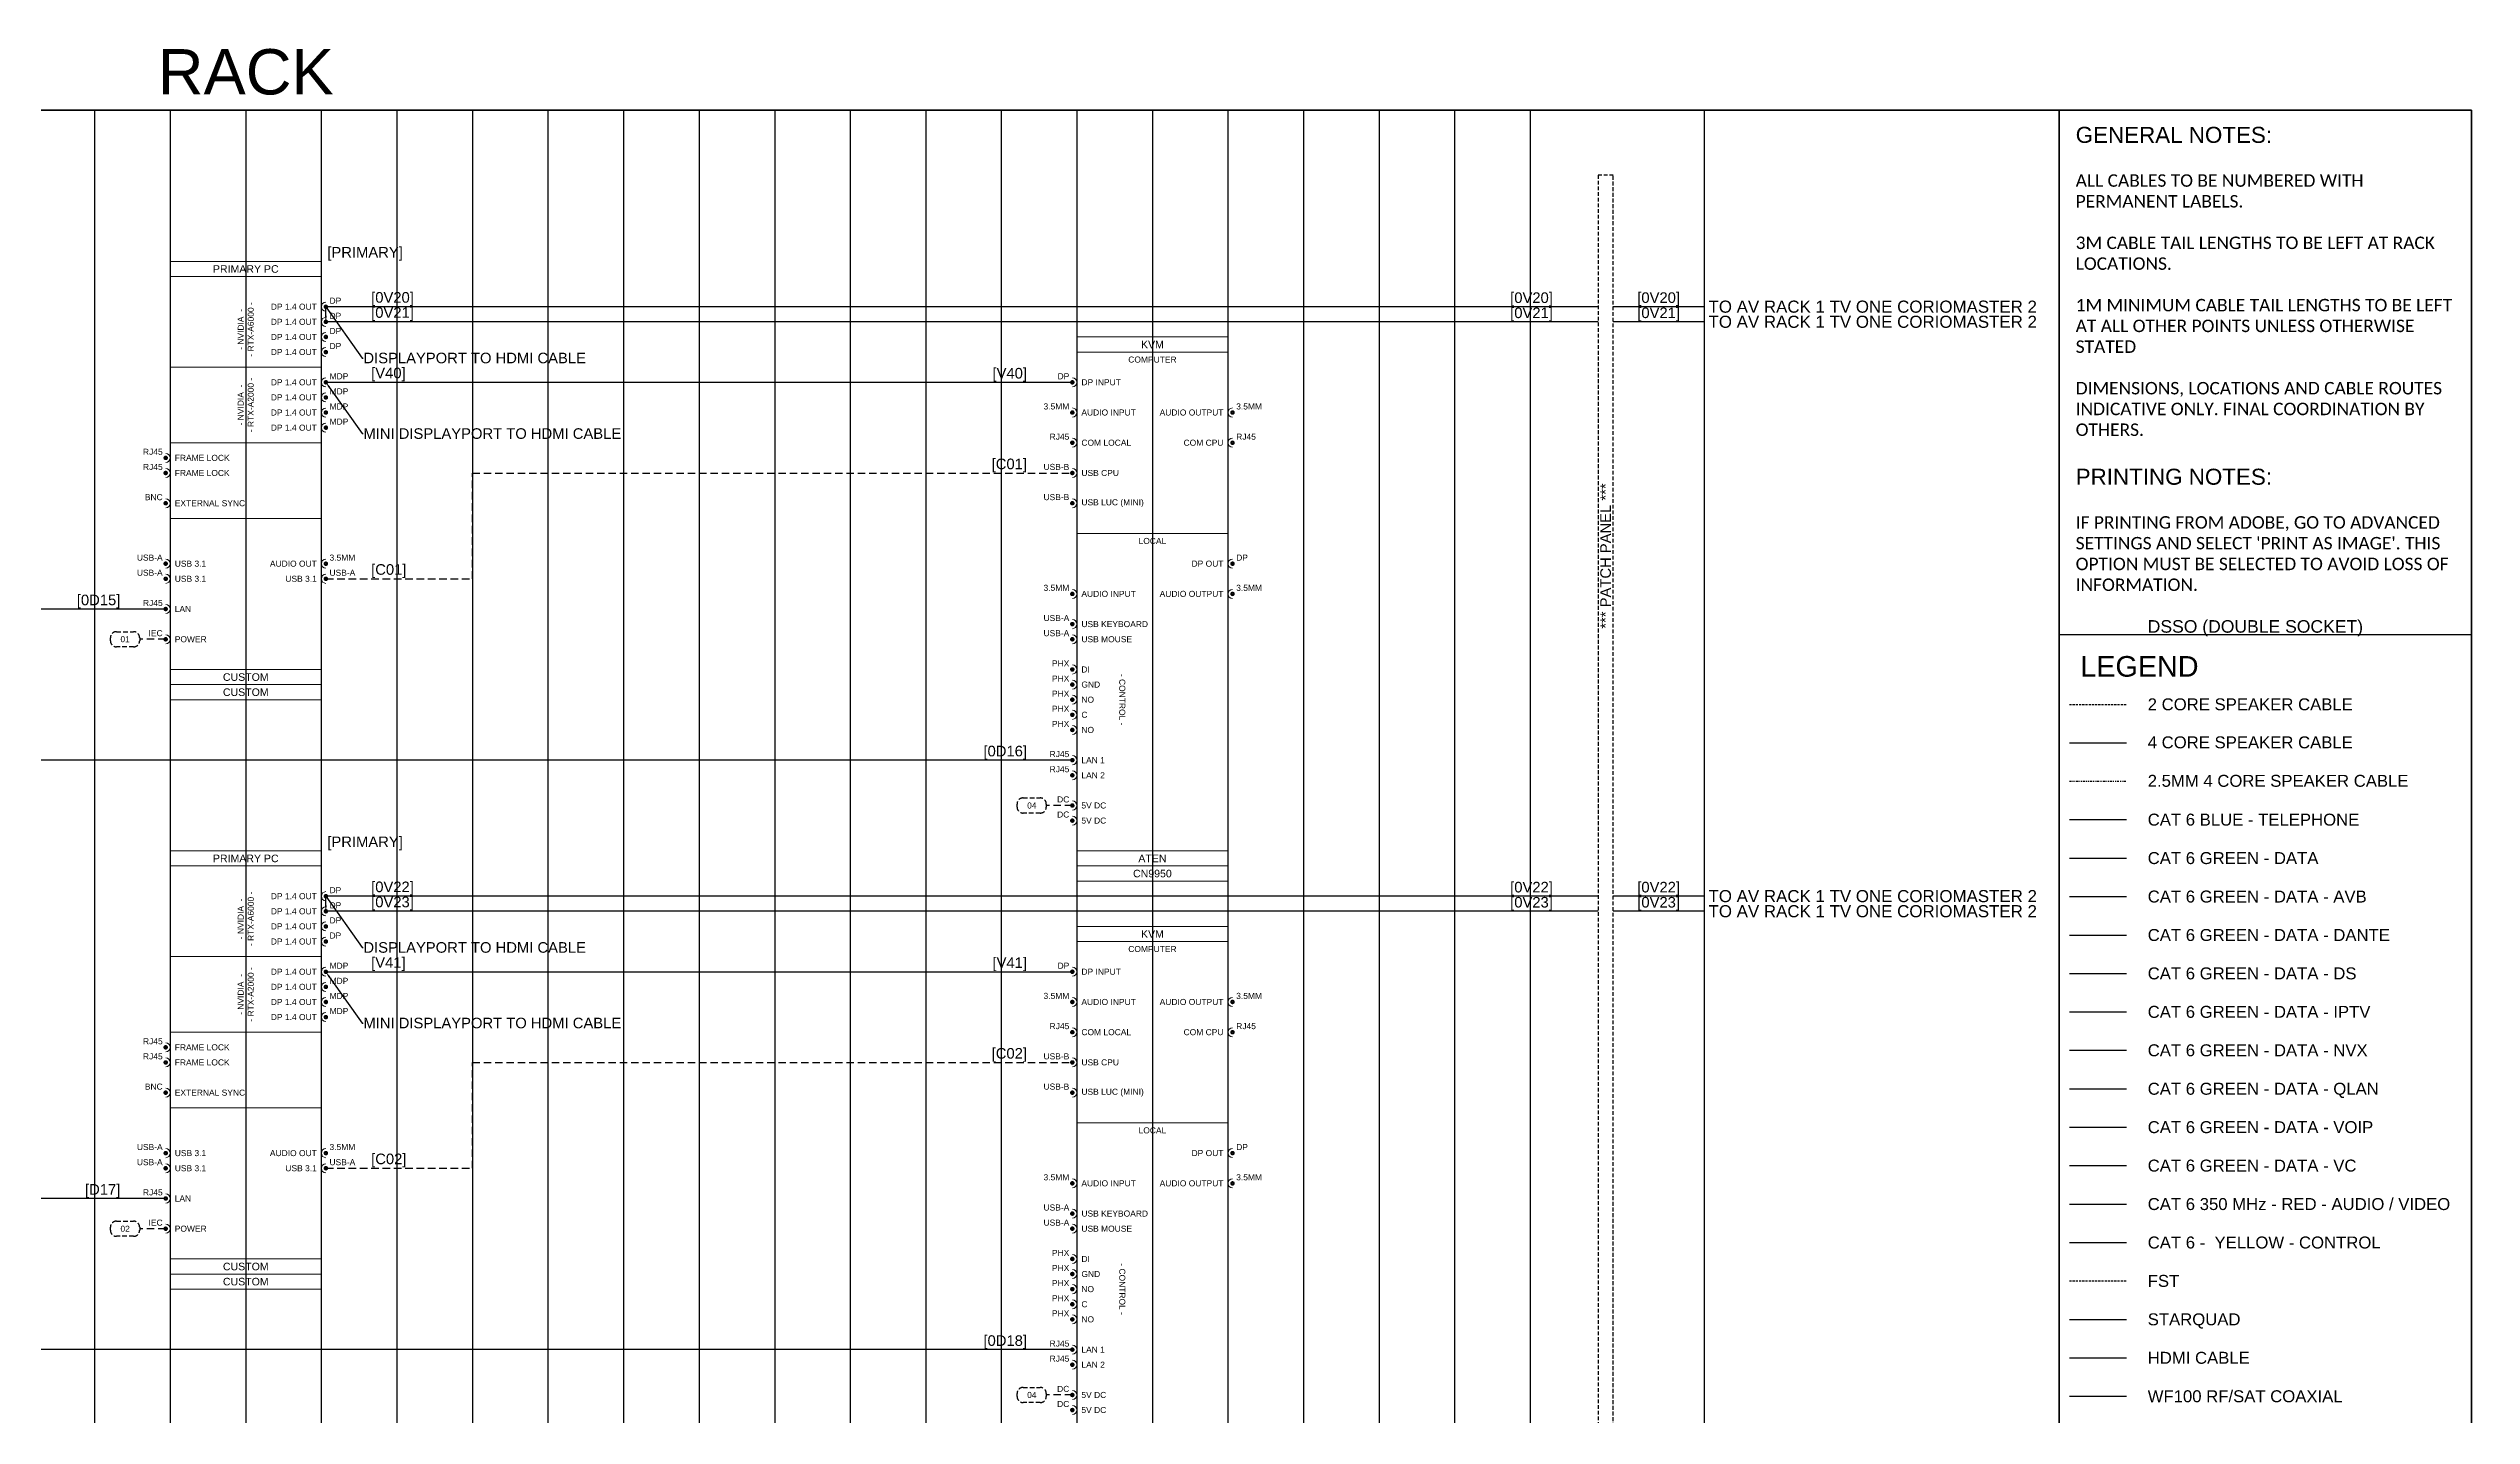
# Model space of a CAD drawing. Header units: millimetres. Extents: x 9 to 573, y 6 to 411.
# Drawn here: x 234.6 to 573, y 219.8 to 410.7 of the extents above; entities that cross this region are included whole.
import ezdxf
from ezdxf import colors
from ezdxf.entities.mleader import LeaderData, LeaderLine
from ezdxf.enums import TextEntityAlignment as Align
from ezdxf.lldxf.tags import DXFTag
from ezdxf.math import Vec2, Vec3

# ---------------------------------------------------------------- set-up
doc = ezdxf.new("R2010")
doc.units = ezdxf.units.MM
for name, pattern in [('DASHED', [0.75, 0.5, -0.25]), ('DASHED2', [0.375, 0.25, -0.125]), ('DIVIDE', [1.25, 0.5, -0.25, 0, -0.25, 0, -0.25])]:
    doc.linetypes.add(name, pattern=pattern)
for name, color, linetype in [('SC - 2 Core Speaker', 211, 'DASHED'), ('SC - 3 Core Flex', 7, 'DASHED'), ('SC - 4 Core Speaker', 211, 'Continuous'), ('SC - Cat - Blue - Tel', 5, 'Continuous'), ('SC - Cat - Green - Data', 84, 'Continuous'), ('SC - Cat - Green - Data - AVB', 84, 'AVB'), ('SC - Cat - Green - Data - DANTE', 84, 'DANTE'), ('SC - Cat - Green - Data - DS', 84, 'DS'), ('SC - Cat - Green - Data - IPTV', 84, 'IPTV'), ('SC - Cat - Green - Data - NVX', 84, 'NVX'), ('SC - Cat - Green - Data - QLAN', 84, 'QLAN'), ('SC - Cat - Green - Data - VC', 84, 'VC'), ('SC - Cat - Green - Data - VOIP', 84, 'VOIP'), ('SC - Cat - Red - AV', 1, 'Continuous'), ('SC - Cat - Yellow - Control', 40, 'Continuous'), ('SC - Display Port', 194, 'ZIGZAG'), ('SC - FST', 4, 'DASHED'), ('SC - HDMI', 192, 'Continuous'), ('SC - Induction Loop 4 Core Speaker', 211, 'DIVIDE'), ('SC - Starquad', 4, 'Continuous'), ('SC - Text', 7, 'Continuous'), ('SC - TITLE_BLOCK', 7, 'Continuous'), ('SC - USB 2.0', 84, 'DASHED'), ('SC - WF100', 252, 'Continuous'), ('Text', 7, 'Continuous')]:
    doc.layers.add(name, color=color, linetype=linetype)
doc.layers.add('SC - Equipment', color=7, linetype='Continuous', lineweight=13)
doc.layers.add('SC - Xlines', color=252, linetype='Continuous', plot=False)
doc.styles.add('ARIAL', font='arial.ttf')
doc.styles.get("Standard").update_dxf_attribs({"font": 'arial.ttf'})
doc.styles.add('STYLE1', font='arial.ttf')
tags = doc.linetypes.add('AVB', pattern='A,1.675632,-0.12604,["AVB",ARIAL,S=0.5,R=0,X=0,Y=-0.25],-1.485488,1.71284', length=5).pattern_tags.tags
tags[6] = DXFTag(74, 10)
tags = doc.linetypes.add('DANTE', pattern='A,3.745209,-0.071128,["DANTE",ARIAL,S=0.5,R=0,X=0,Y=-0.25],-2.454793,3.728871', length=10.000001).pattern_tags.tags
tags[6] = DXFTag(74, 10)
tags = doc.linetypes.add('DS', pattern='A,1.939444,-0.075392,["DS",ARIAL,S=0.5,R=0,X=0,Y=-0.25],-1.06308,1.922084', length=5).pattern_tags.tags
tags[6] = DXFTag(74, 10)
tags = doc.linetypes.add('IPTV', pattern='A,4.163865,-0.059873,["IPTV",ARIAL,S=0.5,R=0,X=0,Y=-0.25],-1.67205,4.104212', length=10).pattern_tags.tags
tags[6] = DXFTag(74, 10)
tags = doc.linetypes.add('NVX', pattern='A,3.745209,-0.071128,["NVX",ARIAL,S=0.5,R=0,X=0.5,Y=-0.25],-2.454793,3.728871', length=10.000001).pattern_tags.tags
tags[6] = DXFTag(74, 10)
tags = doc.linetypes.add('QLAN', pattern='A,3.942001,-0.106942,["QLAN",ARIAL,S=0.5,R=0,X=0,Y=-0.25],-1.981735,3.969322', length=10).pattern_tags.tags
tags[6] = DXFTag(74, 10)
tags = doc.linetypes.add('VC', pattern='A,3.942001,-0.106942,["VC",ARIAL,S=0.5,R=0,X=0,Y=-0.25],-1.086652,3.862598', length=8.998193).pattern_tags.tags
tags[6] = DXFTag(74, 10)
tags = doc.linetypes.add('VOIP', pattern='A,3.942001,-0.106942,["VOIP",ARIAL,S=0.5,R=0,X=0,Y=-0.25],-1.981735,3.969322', length=10).pattern_tags.tags
tags[6] = DXFTag(74, 10)
doc.linetypes.add('ZIGZAG', pattern='A,0.00254,-5.08,[131,ltypeshp.shx,S=5.08,R=0,X=-5.08,Y=0],-10.16,[131,ltypeshp.shx,S=5.08,R=180,X=5.08,Y=0],-5.08', length=20.32254)

# ---------------------------------------------------------------- blocks, each defined once
blk = doc.blocks.new('ATEN CN9950 - SCHEMATIC')
at = {"layer": 'SC - Equipment'}
for p, q in [((-25, 0), (25, 0)), ((-25, -180), (-25, 0)), ((25, 0), (25, -180)), ((25, -5), (-25, -5)), ((25, -65), (-25, -65)), ((25, -170), (-25, -170)), ((25, -170), (-25, -170)), ((25, -175), (-25, -175)), ((25, -175), (-25, -175)), ((25, -175), (-25, -175)), ((25, -180), (-25, -180))]:
    blk.add_line(p, q, dxfattribs=at)
at = {"layer": 'SC - Equipment', "const_width": 0.7}
for points in [[(-26.1, -15, 1), (-26.9, -15, 1)], [(-26.1, -25, 1), (-26.9, -25, 1)], [(26.1, -25, -1), (26.9, -25, -1)], [(-26.1, -35, 1), (-26.9, -35, 1)], [(26.1, -35, -1), (26.9, -35, -1)], [(-26.1, -45, 1), (-26.9, -45, 1)], [(-26.1, -55, 1), (-26.9, -55, 1)], [(26.1, -75, -1), (26.9, -75, -1)], [(-26.1, -85, 1), (-26.9, -85, 1)], [(26.1, -85, -1), (26.9, -85, -1)], [(-26.1, -95, 1), (-26.9, -95, 1)], [(-26.1, -100, 1), (-26.9, -100, 1)], [(-26.1, -110, 1), (-26.9, -110, 1)], [(-26.1, -115, 1), (-26.9, -115, 1)], [(-26.1, -120, 1), (-26.9, -120, 1)], [(-26.1, -125, 1), (-26.9, -125, 1)], [(-26.1, -130, 1), (-26.9, -130, 1)], [(-26.1, -140, 1), (-26.9, -140, 1)], [(-26.1, -145, 1), (-26.9, -145, 1)], [(-26.1, -155, 1), (-26.9, -155, 1)], [(-26.1, -160, 1), (-26.9, -160, 1)]]:
    blk.add_lwpolyline(points, format="xyb", close=True, dxfattribs=at)
at = {"layer": 'SC - Equipment'}
for centre, start, end in [((-26.5, -15), 270, 90), ((-26.5, -25), 270, 90), ((26.5, -25), 90, 270), ((-26.5, -35), 270, 90), ((26.5, -35), 90, 270), ((-26.5, -45), 270, 90), ((-26.5, -55), 270, 90), ((26.5, -75), 90, 270), ((-26.5, -85), 270, 90), ((26.5, -85), 90, 270), ((-26.5, -95), 270, 90), ((-26.5, -100), 270, 90), ((-26.5, -110), 270, 90), ((-26.5, -115), 270, 90), ((-26.5, -120), 270, 90), ((-26.5, -125), 270, 90), ((-26.5, -130), 270, 90), ((-26.5, -140), 270, 90), ((-26.5, -145), 270, 90), ((-26.5, -155), 270, 90), ((-26.5, -160), 270, 90)]:
    blk.add_arc(centre, 1.5, start, end, dxfattribs=at)
at = {"ltscale": 5}
for tag, p in [('DESCRIPTION', (0, -2.5)), ('MODEL', (0, -177.5)), ('MAKE', (0, -172.5))]:
    blk.add_attdef(tag, text='', height=2.5, dxfattribs=at).set_placement(p, align=Align.MIDDLE_CENTER)
at = {"ltscale": 5, "flags": 1}
for tag, p in [('ROOM_TYPE', (45, -5)), ('LOCATION', (45, -10)), ('RACK_EQUIPMENT_(Y/N)', (45, -15)), ('IP_(Y/N)', (45, -30)), ('AMP(@240V)', (45, -40)), ('POE(WATT)', (45, -35)), ('WATT', (45, -45)), ('BTU/H', (45, -50)), ('WEIGHT(KG)', (45, -55)), ('TRANSFORMER_TAPS', (45, -60))]:
    blk.add_attdef(tag, p, '', height=2.5, dxfattribs=at)
blk.add_attdef('BRACKET', text='', height=2.5, dxfattribs=at).set_placement((0, -167.5), align=Align.MIDDLE_CENTER)
at = {"layer": 'SC - Equipment', "ltscale": 5, "char_height": 2}
for s, insert, width, attachment_point in [('COMPUTER', (0, -7.49), 23.5, 5), ('DP', (-27.5, -13), 5.7736, 6), ('DP INPUT', (-23.5, -15), 23.5, 4), ('3.5MM', (-27.5, -23), 5.7736, 6), ('AUDIO INPUT', (-23.5, -25), 23.5, 4), ('AUDIO OUTPUT', (23.5, -25), 23.5, 6), ('3.5MM', (27.72, -23), 7.1748, 4), ('RJ45', (-27.5, -33), 1.5499, 6), ('RJ45', (27.72, -33), 7.1748, 4), ('COM LOCAL', (-23.5, -35), 23.5, 4), ('COM CPU', (23.5, -35), 23.5, 6), ('USB-B', (-27.5, -43), 1.5499, 6), ('USB CPU', (-23.5, -45), 23.5, 4), ('USB-B', (-27.5, -53), 1.5499, 6), ('USB LUC (MINI)', (-23.5, -55), 25.3082, 4), ('LOCAL', (0, -67.49), 23.5, 5), ('DP', (27.72, -73), 7.1748, 4), ('DP OUT', (23.5, -75), 23.5, 6), ('3.5MM', (-27.5, -83), 5.7736, 6), ('AUDIO INPUT', (-23.5, -85), 23.5, 4), ('AUDIO OUTPUT', (23.5, -85), 23.5, 6), ('3.5MM', (27.72, -83), 7.1748, 4), ('USB-A', (-27.5, -93), 5.7736, 6), ('USB KEYBOARD', (-23.5, -95), 23.5, 4), ('USB-A', (-27.5, -98), 5.7736, 6), ('USB MOUSE', (-23.5, -100), 23.5, 4), ('PHX', (-27.5, -108), 5.7736, 6), ('PHX', (-27.5, -113), 5.7736, 6), ('DI', (-23.5, -110), 23.5, 4), ('PHX', (-27.5, -118), 5.7736, 6), ('GND', (-23.5, -115), 23.5, 4), ('NO', (-23.5, -120), 23.5, 4), ('PHX', (-27.5, -123), 5.7736, 6), ('PHX', (-27.5, -128), 5.7736, 6), ('C', (-23.5, -125), 23.5, 4), ('NO', (-23.5, -130), 23.5, 4), ('RJ45', (-27.5, -138), 1.5499, 6), ('RJ45', (-27.5, -143), 1.5499, 6), ('LAN 1', (-23.5, -140), 23.5, 4), ('LAN 2', (-23.5, -145), 23.5, 4), ('DC', (-27.5, -153), 5.7736, 6), ('DC', (-27.5, -158), 5.7736, 6), ('5V DC', (-23.5, -155), 23.5, 4), ('5V DC', (-23.5, -160), 23.5, 4)]:
    blk.add_mtext(s, dxfattribs=dict(at, insert=insert, width=width, attachment_point=attachment_point))
at = {"layer": 'SC - Equipment', "ltscale": 5, "insert": (-10, -119.99), "char_height": 2, "width": 18.2358, "attachment_point": 5, "rotation": 270}
blk.add_mtext('- CONTROL -', dxfattribs=at)
blk = doc.blocks.new('CUSTOM PC - SCHEMATIC')
at = {"layer": 'SC - Equipment'}
for p, q in [((-25, 0), (25, 0)), ((-25, -145), (-25, 0)), ((25, 0), (25, -145)), ((25, -5), (-25, -5)), ((25, -35), (-25, -35)), ((25, -60), (-25, -60)), ((25, -85), (-25, -85)), ((25, -135), (-25, -135)), ((25, -135), (-25, -135)), ((25, -140), (-25, -140)), ((25, -140), (-25, -140)), ((25, -140), (-25, -140)), ((25, -145), (-25, -145))]:
    blk.add_line(p, q, dxfattribs=at)
at = {"layer": 'SC - Equipment', "const_width": 0.7}
for points in [[(26.1, -15, -1), (26.9, -15, -1)], [(26.1, -20, -1), (26.9, -20, -1)], [(26.1, -25, -1), (26.9, -25, -1)], [(26.1, -30, -1), (26.9, -30, -1)], [(26.1, -40, -1), (26.9, -40, -1)], [(26.1, -45, -1), (26.9, -45, -1)], [(26.1, -50, -1), (26.9, -50, -1)], [(26.1, -55, -1), (26.9, -55, -1)], [(-26.1, -65, 1), (-26.9, -65, 1)], [(-26.1, -70, 1), (-26.9, -70, 1)], [(-26.1, -80, 1), (-26.9, -80, 1)], [(-26.1, -100, 1), (-26.9, -100, 1)], [(26.1, -100, -1), (26.9, -100, -1)], [(-26.1, -105, 1), (-26.9, -105, 1)], [(26.1, -105, -1), (26.9, -105, -1)], [(-26.1, -115, 1), (-26.9, -115, 1)], [(-26.1, -125, 1), (-26.9, -125, 1)]]:
    blk.add_lwpolyline(points, format="xyb", close=True, dxfattribs=at)
at = {"layer": 'SC - Equipment'}
for centre, start, end in [((26.5, -15), 90, 270), ((26.5, -20), 90, 270), ((26.5, -25), 90, 270), ((26.5, -30), 90, 270), ((26.5, -40), 90, 270), ((26.5, -45), 90, 270), ((26.5, -50), 90, 270), ((26.5, -55), 90, 270), ((-26.5, -65), 270, 90), ((-26.5, -70), 270, 90), ((-26.5, -80), 270, 90), ((-26.5, -100), 270, 90), ((-26.5, -105), 270, 90), ((26.5, -100), 90, 270), ((26.5, -105), 90, 270), ((-26.5, -115), 270, 90), ((-26.5, -125), 270, 90)]:
    blk.add_arc(centre, 1.5, start, end, dxfattribs=at)
at = {"ltscale": 5}
for tag, p in [('DESCRIPTION', (0, -2.5)), ('MAKE', (0, -137.5)), ('MODEL', (0, -142.5))]:
    blk.add_attdef(tag, text='', height=2.5, dxfattribs=at).set_placement(p, align=Align.MIDDLE_CENTER)
at = {"ltscale": 5, "flags": 1}
for tag, p in [('ROOM_TYPE', (45, -5)), ('LOCATION', (45, -10)), ('RACK_EQUIPMENT_(Y/N)', (45, -15)), ('IP_(Y/N)', (45, -30)), ('AMP(@240V)', (45, -40)), ('POE(WATT)', (45, -35)), ('WATT', (45, -45)), ('BTU/H', (45, -50)), ('WEIGHT(KG)', (45, -55)), ('TRANSFORMER_TAPS', (45, -60))]:
    blk.add_attdef(tag, p, '', height=2.5, dxfattribs=at)
blk.add_attdef('BRACKET', text='', height=2.5, dxfattribs=at).set_placement((0, -132.5), align=Align.MIDDLE_CENTER)
at = {"layer": 'SC - Equipment', "ltscale": 5, "char_height": 2, "width": 44.5652, "attachment_point": 5, "rotation": 90}
for s, insert in [('- NVIDIA  -\\P- RTX-A6000 -', (0, -22.5)), ('- NVIDIA  -\\P- RTX-A2000 -', (0, -47.5))]:
    blk.add_mtext(s, dxfattribs=dict(at, insert=insert))
at = {"layer": 'SC - Equipment', "ltscale": 5, "char_height": 2}
for s, insert, width, attachment_point in [('DP 1.4 OUT', (23.5, -15), 23.5, 6), ('DP', (27.72, -13), 6.3853, 4), ('DP 1.4 OUT', (23.5, -20), 23.5, 6), ('DP 1.4 OUT', (23.5, -25), 23.5, 6), ('DP', (27.72, -18), 6.3853, 4), ('DP', (27.72, -23), 6.3853, 4), ('DP 1.4 OUT', (23.5, -30), 23.5, 6), ('DP', (27.72, -28), 6.3853, 4), ('DP 1.4 OUT', (23.5, -40), 23.5, 6), ('MDP', (27.72, -38), 6.3853, 4), ('DP 1.4 OUT', (23.5, -45), 23.5, 6), ('MDP', (27.72, -43), 6.3853, 4), ('MDP', (27.72, -48), 6.3853, 4), ('DP 1.4 OUT', (23.5, -50), 23.5, 6), ('DP 1.4 OUT', (23.5, -55), 23.5, 6), ('MDP', (27.72, -53), 6.3853, 4), ('RJ45', (-27.5, -63), 5.7736, 6), ('FRAME LOCK', (-23.5, -65), 23.5, 4), ('RJ45', (-27.5, -68), 5.7736, 6), ('FRAME LOCK', (-23.5, -70), 23.5, 4), ('BNC', (-27.5, -78), 5.7736, 6), ('EXTERNAL SYNC', (-23.5, -80), 23.5, 4), ('USB-A', (-27.5, -98), 5.7736, 6), ('USB-A', (-27.5, -103), 5.7736, 6), ('USB 3.1', (-23.5, -100), 23.5, 4), ('USB 3.1', (-23.5, -105), 23.5, 4), ('AUDIO OUT', (23.5, -100), 23.5, 6), ('USB 3.1', (23.5, -105), 23.5, 6), ('3.5MM', (27.7, -98), 3.7458, 4), ('USB-A', (27.7, -103), 3.7458, 4), ('RJ45', (-27.5, -113), 5.7736, 6), ('LAN', (-23.5, -115), 23.5, 4), ('IEC', (-27.5, -123), 5.7736, 6), ('POWER', (-23.5, -125), 23.5, 4)]:
    blk.add_mtext(s, dxfattribs=dict(at, insert=insert, width=width, attachment_point=attachment_point))

msp = doc.modelspace()

# ---------------------------------------------------------------- linework, layer by layer
at = {"linetype": 'Continuous'}
msp.add_lwpolyline([(8.83, 5.79), (515.38, 5.79), (515.38, 402.12), (8.83, 402.12)], close=True, dxfattribs=at)
at = {"linetype": 'DASHED2', "ltscale": 2.110578}
msp.add_lwpolyline([(453.11, 14.88), (453.11, 393.05), (451, 393.05), (451, 14.88)], close=True, dxfattribs=at)
at = {"layer": 'SC - 2 Core Speaker', "ltscale": 0.596381}
msp.add_line((516.82, 319.16), (524.79, 319.16), dxfattribs=at)
at = {"layer": 'SC - 3 Core Flex', "ltscale": 1.266347}
for points in [[(244.04, 329.3), (246.45, 329.3, -0.414214), (247.29, 328.46), (247.29, 328.04, -0.414214), (246.45, 327.19), (244.04, 327.19, -0.414214), (243.2, 328.04), (243.2, 328.46, -0.414214)], [(370.67, 306.09), (373.08, 306.09, -0.414214), (373.92, 305.24), (373.92, 304.82, -0.414214), (373.08, 303.98), (370.67, 303.98, -0.414214), (369.83, 304.82), (369.83, 305.24, -0.414214)], [(244.04, 246.99), (246.45, 246.99, -0.414214), (247.29, 246.15), (247.29, 245.72, -0.414214), (246.45, 244.88), (244.04, 244.88, -0.414214), (243.2, 245.72), (243.2, 246.15, -0.414214)], [(370.67, 223.77), (373.08, 223.77, -0.414214), (373.92, 222.93), (373.92, 222.51, -0.414214), (373.08, 221.66), (370.67, 221.66, -0.414214), (369.83, 222.51), (369.83, 222.93, -0.414214)]]:
    msp.add_lwpolyline(points, format="xyb", close=True, dxfattribs=at)
at = {"layer": 'SC - 3 Core Flex', "ltscale": 2.110578}
for points in [[(250.92, 328.25), (247.29, 328.25)], [(377.55, 305.03), (373.92, 305.03)], [(250.92, 245.93), (247.29, 245.93)], [(377.55, 222.72), (373.92, 222.72)]]:
    msp.add_lwpolyline(points, dxfattribs=at)
at = {"layer": 'SC - 4 Core Speaker', "ltscale": 0.596381}
msp.add_line((516.82, 313.79), (524.79, 313.79), dxfattribs=at)
at = {"layer": 'SC - Cat - Blue - Tel', "ltscale": 0.596381}
msp.add_line((516.82, 303.06), (524.79, 303.06), dxfattribs=at)
at = {"layer": 'SC - Cat - Green - Data', "ltscale": 0.596381}
msp.add_line((516.82, 297.69), (524.79, 297.69), dxfattribs=at)
at = {"layer": 'SC - Cat - Green - Data', "ltscale": 2.110578}
for points in [[(250.92, 332.47), (73.21, 332.47)], [(377.55, 311.36), (73.21, 311.36)], [(250.92, 250.16), (73.21, 250.16)], [(377.55, 229.05), (73.21, 229.05)]]:
    msp.add_lwpolyline(points, dxfattribs=at)
at = {"layer": 'SC - Cat - Green - Data - AVB', "ltscale": 0.596381}
msp.add_line((516.82, 292.32), (524.79, 292.32), dxfattribs=at)
at = {"layer": 'SC - Cat - Green - Data - DANTE', "ltscale": 0.596381}
msp.add_line((516.82, 286.95), (524.79, 286.95), dxfattribs=at)
at = {"layer": 'SC - Cat - Green - Data - DS', "ltscale": 0.596381}
msp.add_line((516.82, 281.59), (524.79, 281.59), dxfattribs=at)
at = {"layer": 'SC - Cat - Green - Data - IPTV', "ltscale": 0.596381}
msp.add_line((516.82, 276.22), (524.79, 276.22), dxfattribs=at)
at = {"layer": 'SC - Cat - Green - Data - NVX', "ltscale": 0.596381}
msp.add_line((516.82, 270.85), (524.79, 270.85), dxfattribs=at)
at = {"layer": 'SC - Cat - Green - Data - QLAN', "ltscale": 0.596381}
msp.add_line((516.82, 265.48), (524.79, 265.48), dxfattribs=at)
at = {"layer": 'SC - Cat - Green - Data - VC', "ltscale": 0.596381}
msp.add_lwpolyline([(516.82, 254.75), (524.79, 254.75)], dxfattribs=at)
at = {"layer": 'SC - Cat - Green - Data - VOIP', "ltscale": 0.596381}
msp.add_line((516.82, 260.12), (524.79, 260.12), dxfattribs=at)
at = {"layer": 'SC - Cat - Red - AV', "ltscale": 0.596381}
msp.add_line((516.82, 249.38), (524.79, 249.38), dxfattribs=at)
at = {"layer": 'SC - Cat - Yellow - Control', "ltscale": 0.596381}
msp.add_line((516.82, 244.01), (524.79, 244.01), dxfattribs=at)
at = {"layer": 'SC - Display Port', "ltscale": 0.042212}
for points in [[(273.29, 364.13), (377.55, 364.13)], [(273.29, 281.81), (377.55, 281.81)]]:
    msp.add_lwpolyline(points, dxfattribs=at)
at = {"layer": 'SC - FST', "ltscale": 0.596381}
msp.add_line((516.82, 238.65), (524.79, 238.65), dxfattribs=at)
at = {"layer": 'SC - HDMI', "ltscale": 0.596381}
msp.add_line((516.82, 227.91), (524.79, 227.91), dxfattribs=at)
at = {"layer": 'SC - HDMI', "ltscale": 2.110578}
for points in [[(451, 374.68), (273.29, 374.68)], [(451, 372.57), (273.29, 372.57)], [(465.78, 374.68), (453.11, 374.68)], [(465.78, 372.57), (453.11, 372.57)], [(451, 292.37), (273.29, 292.37)], [(465.78, 292.37), (453.11, 292.37)], [(451, 290.26), (273.29, 290.26)], [(465.78, 290.26), (453.11, 290.26)]]:
    msp.add_lwpolyline(points, dxfattribs=at)
at = {"layer": 'SC - Induction Loop 4 Core Speaker', "ltscale": 0.596381}
msp.add_line((516.82, 308.42), (524.79, 308.42), dxfattribs=at)
at = {"layer": 'SC - Starquad', "ltscale": 0.596381}
msp.add_line((516.82, 233.28), (524.79, 233.28), dxfattribs=at)
at = {"layer": 'SC - TITLE_BLOCK'}
for points in [[(8.83, 402.12), (572.98, 402.12), (572.98, 5.79), (8.83, 5.79)], [(515.38, 5.79), (572.98, 5.79), (572.98, 402.12), (515.38, 402.12)]]:
    msp.add_lwpolyline(points, close=True, dxfattribs=at)
at = {"layer": 'SC - TITLE_BLOCK', "linetype": 'Continuous'}
msp.add_lwpolyline([(515.38, 114.75), (572.98, 114.75), (572.98, 328.85), (515.38, 328.85)], close=True, dxfattribs=at)
at = {"layer": 'SC - USB 2.0', "ltscale": 2.110578}
for points in [[(273.29, 336.69), (293.76, 336.69), (293.76, 351.46), (377.55, 351.46)], [(273.29, 254.38), (293.76, 254.38), (293.76, 269.15), (377.55, 269.15)]]:
    msp.add_lwpolyline(points, dxfattribs=at)
at = {"layer": 'SC - WF100', "ltscale": 0.596381}
msp.add_line((516.82, 222.54), (524.79, 222.54), dxfattribs=at)
at = {"layer": 'SC - Xlines', "ltscale": 2.110578, "transparency": 33554687}
msp.add_lwpolyline([(11.55, 402.12), (515.37, 402.12), (515.37, 5.79), (8.84, 5.79), (8.84, 402.12)], dxfattribs=at)
at = {"layer": 'SC - Xlines', "ltscale": 2.110578}
for points in [[(241, 402.12), (241, 5.79)], [(262.11, 402.12), (262.11, 5.79)], [(283.21, 402.12), (283.21, 5.79)], [(304.32, 402.12), (304.32, 5.79)], [(325.42, 402.12), (325.42, 5.79)], [(346.53, 402.12), (346.53, 5.79)], [(367.63, 402.12), (367.63, 5.79)], [(388.74, 402.12), (388.74, 5.79)], [(409.85, 402.12), (409.85, 5.79)], [(430.95, 402.12), (430.95, 5.79)], [(465.78, 402.12), (465.78, 5.79)]]:
    msp.add_lwpolyline(points, dxfattribs=at)
at = {"layer": 'SC - Xlines', "color": 250, "ltscale": 2.110578}
for points in [[(251.55, 402.12), (251.55, 5.79)], [(272.66, 402.12), (272.66, 5.79)], [(293.76, 402.12), (293.76, 5.79)], [(314.87, 402.12), (314.87, 5.79)], [(335.98, 402.12), (335.98, 5.79)], [(357.08, 402.12), (357.08, 5.79)], [(378.19, 402.12), (378.19, 5.79)], [(399.29, 402.12), (399.29, 5.79)], [(420.4, 402.12), (420.4, 5.79)], [(441.5, 402.12), (441.5, 5.79)]]:
    msp.add_lwpolyline(points, dxfattribs=at)

# ---------------------------------------------------------------- block references
at = {"ltscale": 2.110578, "xscale": 0.4221156753797413, "yscale": 0.4221156753797413, "zscale": 0.4221156753797413}
for name, p, values in [('CUSTOM PC - SCHEMATIC', (262.11, 381.01), {'DESCRIPTION': 'PRIMARY PC', 'MAKE': 'CUSTOM', 'MODEL': 'CUSTOM'}), ('ATEN CN9950 - SCHEMATIC', (388.74, 370.46), {'DESCRIPTION': 'KVM', 'MAKE': 'ATEN', 'MODEL': 'CN9950'}), ('CUSTOM PC - SCHEMATIC', (262.11, 298.7), {'DESCRIPTION': 'PRIMARY PC', 'MAKE': 'CUSTOM', 'MODEL': 'CUSTOM'}), ('ATEN CN9950 - SCHEMATIC', (388.74, 288.15), {'DESCRIPTION': 'KVM', 'MAKE': 'ATEN', 'MODEL': 'CN9950'})]:
    msp.add_blockref(name, p, dxfattribs=at).add_auto_attribs(values)

# ---------------------------------------------------------------- texts
at = {"layer": 'SC - Text', "ltscale": 0.119276, "style": 'STYLE1'}
for s, height, p in [('DSSO (DOUBLE SOCKET)', 1.7534, (527.75, 330.04)), ('2 CORE SPEAKER CABLE', 1.6699, (527.75, 319.16)), ('4 CORE SPEAKER CABLE', 1.6699, (527.75, 313.85)), ('2.5MM 4 CORE SPEAKER CABLE', 1.6699, (527.75, 308.48)), ('CAT 6 BLUE - TELEPHONE', 1.6699, (527.75, 303.06)), ('CAT 6 GREEN - DATA', 1.6699, (527.75, 297.69)), ('CAT 6 GREEN - DATA - AVB', 1.6699, (527.75, 292.32)), ('CAT 6 GREEN - DATA - DANTE', 1.6699, (527.75, 286.95)), ('CAT 6 GREEN - DATA - DS', 1.6699, (527.75, 281.59)), ('CAT 6 GREEN - DATA - IPTV', 1.6699, (527.75, 276.22)), ('CAT 6 GREEN - DATA - NVX', 1.6699, (527.75, 270.85)), ('CAT 6 GREEN - DATA - QLAN', 1.6699, (527.75, 265.48)), ('CAT 6 GREEN - DATA - VOIP', 1.6699, (527.75, 260.12)), ('CAT 6 GREEN - DATA - VC', 1.6699, (527.75, 254.75)), ('CAT 6 350 MHz - RED - AUDIO / VIDEO', 1.6699, (527.75, 249.38)), ('CAT 6 -  YELLOW - CONTROL', 1.6699, (527.75, 244.01)), ('FST', 1.67, (527.75, 238.65)), ('STARQUAD', 1.67, (527.75, 233.28)), ('HDMI CABLE', 1.67, (527.75, 227.91)), ('WF100 RF/SAT COAXIAL', 1.6699, (527.75, 222.54))]:
    msp.add_text(s, height=height, dxfattribs=at).set_placement(p, align=Align.MIDDLE_LEFT)
at = {"layer": 'SC - Text', "ltscale": 0.422116, "insert": (262.11, 404.23), "char_height": 6.3317, "attachment_point": 8, "style": 'ARIAL'}
msp.add_mtext('\\A1;{\\fSansSerif|b0|i0|c2|p2;\\W1;RACK}', dxfattribs=at)
at = {"layer": 'SC - Text', "ltscale": 0.422116}
for s, insert, char_height, width, attachment_point in [('[PRIMARY]', (273.5, 381.1), 1.477, 6.5732, 7), ('\\pxt0;[0V20]', (279.62, 374.8), 1.4774, 6.5732, 7), ('[0V20]', (444.67, 374.76), 1.477, 6.195, 9), ('[0V20]', (459.44, 374.77), 1.477, 6.5732, 8), ('[0V21]', (279.62, 372.69), 1.477, 6.5732, 7), ('[0V21]', (444.67, 372.65), 1.477, 6.195, 9), ('[0V21]', (459.44, 372.65), 1.477, 6.5732, 8), ('TO AV RACK 1 TV ONE CORIOMASTER 2', (466.41, 374.68), 1.6885, 46.9735, 4), ('TO AV RACK 1 TV ONE CORIOMASTER 2', (466.41, 372.57), 1.6885, 46.9735, 4), ('[V40]', (279.62, 364.25), 1.477, 6.5732, 7), ('[V40]', (371.22, 364.21), 1.477, 6.195, 9), ('[C01]', (371.22, 351.55), 1.477, 6.195, 9), ('[C01]', (279.62, 336.81), 1.477, 6.5732, 7), ('[0D15]', (244.59, 332.55), 1.477, 6.195, 9), ('[0D16]', (371.22, 311.45), 1.477, 6.195, 9), ('[PRIMARY]', (273.5, 298.78), 1.477, 6.5732, 7), ('[0V22]', (279.62, 292.49), 1.477, 6.5732, 7), ('[0V22]', (444.67, 292.45), 1.477, 6.195, 9), ('[0V22]', (459.44, 292.45), 1.477, 6.5732, 8), ('[0V23]', (279.62, 290.38), 1.477, 6.5732, 7), ('[0V23]', (444.67, 290.34), 1.477, 6.195, 9), ('[0V23]', (459.44, 290.34), 1.477, 6.5732, 8), ('TO AV RACK 1 TV ONE CORIOMASTER 2', (466.41, 292.37), 1.6885, 46.9735, 4), ('TO AV RACK 1 TV ONE CORIOMASTER 2', (466.41, 290.26), 1.6885, 46.9735, 4), ('[V41]', (279.62, 281.93), 1.477, 6.5732, 7), ('[V41]', (371.22, 281.9), 1.477, 6.195, 9), ('[C02]', (371.22, 269.24), 1.477, 6.195, 9), ('[C02]', (279.62, 254.5), 1.477, 6.5732, 7), ('[D17]', (244.59, 250.24), 1.477, 6.195, 9), ('[0D18]', (371.22, 229.13), 1.477, 6.195, 9)]:
    msp.add_mtext(s, dxfattribs=dict(at, insert=insert, char_height=char_height, width=width, attachment_point=attachment_point))
at = {"layer": 'SC - Text', "ltscale": 0.422116, "insert": (452.79, 329.72), "char_height": 1.4774, "width": 57.6256, "attachment_point": 7, "rotation": 90, "style": 'ARIAL'}
msp.add_mtext('*** PATCH PANEL ***', dxfattribs=at)
at = {"layer": 'SC - TITLE_BLOCK', "style": 'STYLE1'}
msp.add_text('LEGEND', height=2.878, dxfattribs=at).set_placement((526.59, 325.9), align=Align.TOP_CENTER)
at = {"layer": 'SC - TITLE_BLOCK', "insert": (517.69, 399.8), "char_height": 2.05, "width": 52.5568, "attachment_point": 1, "style": 'STYLE1'}
msp.add_mtext("\\pxsm1;{\\H1.09091x;GENERAL NOTES:\\P\\H0.77778x;\\P\\fCalibri|b0|i0|c0|p34;\\C16;\\c128;ALL CABLES TO BE NUMBERED WITH PERMANENT LABELS. \\P\\P3M CABLE TAIL LENGTHS TO BE LEFT AT RACK LOCATIONS.\\P\\P1M MINIMUM CABLE TAIL LENGTHS TO BE LEFT AT ALL OTHER POINTS UNLESS OTHERWISE STATED\\P\\PDIMENSIONS, LOCATIONS AND CABLE ROUTES INDICATIVE ONLY. FINAL COORDINATION BY OTHERS.\\P\\H1.17857x;\\P\\fArial|b0|i0|c0|p34;\\H1.09091x;\\C256;PRINTING NOTES:\\P\\H0.77778x;\\P\\fCalibri|b0|i0|c0|p34;\\C16;\\c128;IF PRINTING FROM ADOBE, GO TO ADVANCED SETTINGS AND SELECT 'PRINT AS IMAGE'. THIS OPTION MUST BE SELECTED TO AVOID LOSS OF INFORMATION.}", dxfattribs=at)
at = {"layer": 'Text', "ltscale": 0.422116, "char_height": 0.844, "width": 60.7725, "attachment_point": 5}
for s, insert in [('01', (245.26, 328.25)), ('04', (371.9, 305.03)), ('02', (245.26, 245.93)), ('04', (371.9, 222.72))]:
    msp.add_mtext(s, dxfattribs=dict(at, insert=insert))

# ---------------------------------------------------------------- leaders
at = {"ltscale": 2.110578}
ml = msp.add_multileader_mtext('Standard', dxfattribs=at)
ml.set_content('DISPLAYPORT TO HDMI CABLE', color=256)
ml.set_leader_properties()
ml.build(insert=Vec2(0, 0))
ml.multileader.update_dxf_attribs({"dogleg_length": 0.36, "arrow_head_size": 0.844})
ctx = ml.context
ctx.base_point, ctx.char_height, ctx.arrow_head_size, ctx.landing_gap_size, ctx.plane_origin = Vec3(278.5, 367.51), 1.4774, 0.844, 0.038, Vec3(294.4, 391.56)
notes = []
notes.append((ctx, [(0, (1, 1, 0), (278.35, 367.51), (1, 0), 0.152, [(1, [(273.29, 372.57), (273.29, 374.68)], 0, [])])]))
ctx.mtext.insert, ctx.mtext.flow_direction = Vec3(278.54, 368.26), 5
ml = msp.add_multileader_mtext('Standard', dxfattribs=at)
ml.set_content('MINI DISPLAYPORT TO HDMI CABLE', color=256)
ml.set_leader_properties()
ml.build(insert=Vec2(0, 0))
ml.multileader.update_dxf_attribs({"dogleg_length": 0.36, "arrow_head_size": 0.844})
ctx = ml.context
ctx.base_point, ctx.char_height, ctx.arrow_head_size, ctx.landing_gap_size, ctx.plane_origin = Vec3(278.5, 356.96), 1.4774, 0.844, 0.038, Vec3(294.4, 381.01)
notes.append((ctx, [(0, (1, 1, 0), (278.35, 356.96), (1, 0), 0.152, [(1, [(273.29, 364.13)], 0, [])])]))
ctx.mtext.insert, ctx.mtext.flow_direction = Vec3(278.54, 357.71), 5
ml = msp.add_multileader_mtext('Standard', dxfattribs=at)
ml.set_content('DISPLAYPORT TO HDMI CABLE', color=256)
ml.set_leader_properties()
ml.build(insert=Vec2(0, 0))
ml.multileader.update_dxf_attribs({"dogleg_length": 0.36, "arrow_head_size": 0.844})
ctx = ml.context
ctx.base_point, ctx.char_height, ctx.arrow_head_size, ctx.landing_gap_size, ctx.plane_origin = Vec3(278.5, 285.2), 1.4774, 0.844, 0.038, Vec3(294.4, 366.24)
notes.append((ctx, [(0, (1, 1, 0), (278.35, 285.2), (1, 0), 0.152, [(1, [(273.29, 290.26), (273.29, 292.37)], 0, [])])]))
ctx.mtext.insert, ctx.mtext.flow_direction = Vec3(278.54, 285.95), 5
ml = msp.add_multileader_mtext('Standard', dxfattribs=at)
ml.set_content('MINI DISPLAYPORT TO HDMI CABLE', color=256)
ml.set_leader_properties()
ml.build(insert=Vec2(0, 0))
ml.multileader.update_dxf_attribs({"dogleg_length": 0.36, "arrow_head_size": 0.844})
ctx = ml.context
ctx.base_point, ctx.char_height, ctx.arrow_head_size, ctx.landing_gap_size, ctx.plane_origin = Vec3(278.5, 274.65), 1.4774, 0.844, 0.038, Vec3(294.4, 279.7)
notes.append((ctx, [(0, (1, 1, 0), (278.35, 274.65), (1, 0), 0.152, [(1, [(273.29, 281.81)], 0, [])])]))
ctx.mtext.insert, ctx.mtext.flow_direction = Vec3(278.54, 275.4), 5
for ctx, leaders in notes:
    for number, flags, end, landing, length, lines in leaders:
        leader = LeaderData()
        leader.index, (leader.has_last_leader_line, leader.has_dogleg_vector, leader.attachment_direction) = number, flags
        leader.last_leader_point, leader.dogleg_vector, leader.dogleg_length = Vec3(end), Vec3(landing), length
        for number, points, colour, breaks in lines:
            line = LeaderLine()
            line.index, line.vertices, line.color, line.breaks = number, Vec3.list(points), colors.encode_raw_color(colour), breaks
            leader.lines.append(line)
        ctx.leaders.append(leader)

doc.saveas('drawing.dxf')
